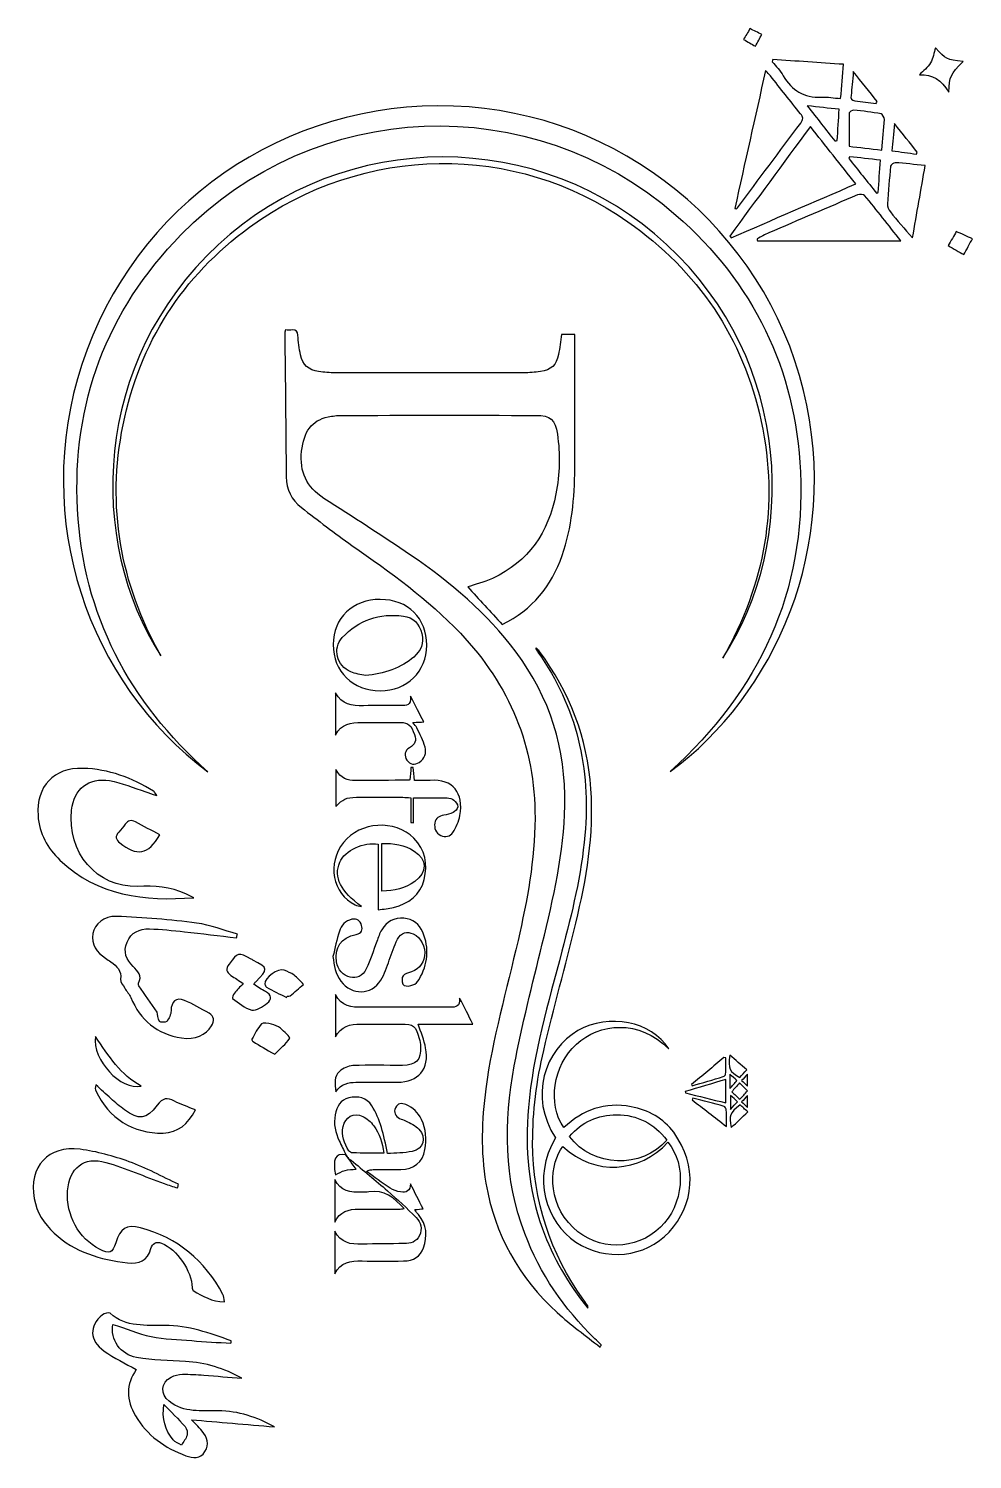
# Model space of a CAD drawing. Header units: millimetres. Extents: x -14.6 to 15.1, y -22.7 to 22.3.
import ezdxf

# ---------------------------------------------------------------- set-up
doc = ezdxf.new("R2010")
doc.units = ezdxf.units.MM
doc.header["$MEASUREMENT"] = 0
doc.layers.add('Layer 1', color=7, linetype='Continuous')

msp = doc.modelspace()

# ---------------------------------------------------------------- linework, layer by layer
at = {"layer": 'Layer 1', "color": 250}
for points, knots in [([(8.2619, 21.7632), (8.1436, 21.8305), (8.0137, 21.9044), (7.888, 21.9758), (7.951, 22.0821), (8.0233, 22.2036), (8.0901, 22.3169), (8.2125, 22.2568), (8.3453, 22.1916), (8.4648, 22.1331), (8.4014, 22.0172), (8.3287, 21.8853), (8.2619, 21.7632)], [0, 0, 0, 0, 0.25, 0.25, 0.25, 0.5, 0.5, 0.5, 0.75, 0.75, 0.75, 1, 1, 1, 1]), ([(14.3476, 20.3208), (14.1226, 20.7044), (13.8292, 20.8862), (13.4278, 20.8642), (13.5453, 20.9878), (13.6876, 21.0954), (13.7707, 21.2373), (13.8549, 21.3809), (13.8806, 21.5586), (13.9292, 21.7118), (14.2629, 21.3443), (14.2638, 21.344), (14.8008, 21.2863), (14.3973, 20.8679), (14.3696, 20.811), (14.3476, 20.3208)], [0, 0, 0, 0, 0.2, 0.2, 0.2, 0.4, 0.4, 0.4, 0.6, 0.6, 0.6, 0.8, 0.8, 0.8, 1, 1, 1, 1]), ([(8.8116, 21.3433), (9.5446, 21.2939), (10.2776, 21.2441), (11.0372, 21.193), (11.0069, 20.8423), (10.977, 20.4969), (10.9442, 20.1163), (10.7313, 20.1329), (10.5325, 20.169), (10.3353, 20.1603), (9.7916, 20.1358), (9.4051, 20.3633), (9.1374, 20.8319), (9.0456, 20.993), (8.9095, 21.1287), (8.7937, 21.276), (8.7995, 21.2984), (8.8054, 21.3208), (8.8116, 21.3433)], [0, 0, 0, 0, 0.1666667, 0.1666667, 0.1666667, 0.3333333, 0.3333333, 0.3333333, 0.5, 0.5, 0.5, 0.6666667, 0.6666667, 0.6666667, 0.8333333, 0.8333333, 0.8333333, 1, 1, 1, 1]), ([(7.6125, 16.6562), (7.9321, 18.0903), (8.2518, 19.5244), (8.58, 20.9979), (8.6485, 20.9228), (8.6938, 20.8779), (8.7332, 20.8286), (9.0487, 20.4313), (9.3592, 20.03), (9.68, 19.6373), (9.768, 19.5298), (9.7746, 19.458), (9.6887, 19.3439), (9.0226, 18.4572), (8.3638, 17.5652), (7.7018, 16.6754), (7.691, 16.6604), (7.6736, 16.6504), (7.6595, 16.6384), (7.6437, 16.6442), (7.6283, 16.65), (7.6125, 16.6562)], [0, 0, 0, 0, 0.1428571, 0.1428571, 0.1428571, 0.2857143, 0.2857143, 0.2857143, 0.4285714, 0.4285714, 0.4285714, 0.5714286, 0.5714286, 0.5714286, 0.7142857, 0.7142857, 0.7142857, 0.8571429, 0.8571429, 0.8571429, 1, 1, 1, 1]), ([(12.0606, 19.9618), (11.8357, 19.9897), (11.6111, 20.0183), (11.3861, 20.0449), (11.2836, 20.0574), (11.2575, 20.1075), (11.2711, 20.2104), (11.3006, 20.4367), (11.3155, 20.6646), (11.3429, 20.9643), (11.6143, 20.6239), (11.8543, 20.3242), (12.0938, 20.0237), (12.083, 20.0034), (12.0718, 19.9827), (12.0606, 19.9618)], [0, 0, 0, 0, 0.2, 0.2, 0.2, 0.4, 0.4, 0.4, 0.6, 0.6, 0.6, 0.8, 0.8, 0.8, 1, 1, 1, 1]), ([(-8.9704, -1.0858), (-12.7351, 1.7192), (-14.5328, 6.8392), (-12.9361, 11.7441), (-11.2978, 16.7757), (-6.5542, 20.059), (-1.24, 19.8768), (3.9853, 19.6978), (8.5346, 16.0017), (9.7757, 10.9252), (10.9897, 5.9572), (8.8397, 1.3158), (5.5809, -1.0792), (8.3964, 1.479), (9.847, 4.5846), (9.6773, 8.3551), (9.5312, 11.5955), (8.2025, 14.3123), (5.7607, 16.4453), (1.2019, 20.4283), (-5.6199, 20.1291), (-9.8196, 15.8223), (-12.1561, 13.4264), (-13.2494, 10.5193), (-13.073, 7.182), (-12.897, 3.8524), (-11.4525, 1.1174), (-8.9704, -1.0858)], [0, 0, 0, 0, 0.1111111, 0.1111111, 0.1111111, 0.2222222, 0.2222222, 0.2222222, 0.3333333, 0.3333333, 0.3333333, 0.4444444, 0.4444444, 0.4444444, 0.5555556, 0.5555556, 0.5555556, 0.6666667, 0.6666667, 0.6666667, 0.7777778, 0.7777778, 0.7777778, 0.8888889, 0.8888889, 0.8888889, 1, 1, 1, 1]), ([(10.7647, 18.7786), (10.4879, 19.1306), (10.211, 19.4821), (9.8939, 19.8852), (10.2563, 19.8458), (10.5526, 19.8138), (10.8976, 19.7765), (10.8772, 19.4494), (10.8573, 19.1202), (10.8373, 18.7906), (10.8133, 18.7865), (10.7892, 18.7828), (10.7647, 18.7786)], [0, 0, 0, 0, 0.25, 0.25, 0.25, 0.5, 0.5, 0.5, 0.75, 0.75, 0.75, 1, 1, 1, 1]), ([(12.243, 18.4937), (11.8737, 18.5356), (11.5266, 18.5746), (11.21, 18.6107), (11.21, 18.9748), (11.2057, 19.3172), (11.2162, 19.6597), (11.2174, 19.692), (11.3108, 19.7522), (11.356, 19.7476), (11.6445, 19.7195), (11.9325, 19.6837), (12.2174, 19.6306), (12.2625, 19.6219), (12.3219, 19.5127), (12.3194, 19.4525), (12.3049, 19.1437), (12.2721, 18.8357), (12.243, 18.4937)], [0, 0, 0, 0, 0.1666667, 0.1666667, 0.1666667, 0.3333333, 0.3333333, 0.3333333, 0.5, 0.5, 0.5, 0.6666667, 0.6666667, 0.6666667, 0.8333333, 0.8333333, 0.8333333, 1, 1, 1, 1]), ([(-10.4524, 2.5681), (-12.7693, 6.1739), (-12.6252, 11.8219), (-8.6447, 15.5098), (-4.667, 19.1953), (1.5088, 19.1945), (5.4675, 15.5181), (9.4626, 11.8082), (9.612, 6.1279), (7.2319, 2.4868), (8.5618, 4.8245), (9.0093, 7.312), (8.4427, 9.9457), (7.8749, 12.5865), (6.4537, 14.6822), (4.2479, 16.2374), (0.7032, 18.7366), (-4.0697, 18.6815), (-7.6563, 16.0644), (-9.7803, 14.5144), (-11.1152, 12.4183), (-11.639, 9.8395), (-12.16, 7.2759), (-11.7296, 4.8499), (-10.4524, 2.5681)], [0, 0, 0, 0, 0.125, 0.125, 0.125, 0.25, 0.25, 0.25, 0.375, 0.375, 0.375, 0.5, 0.5, 0.5, 0.625, 0.625, 0.625, 0.75, 0.75, 0.75, 0.875, 0.875, 0.875, 1, 1, 1, 1]), ([(7.4523, 15.7833), (8.2894, 16.9223), (9.127, 18.0608), (9.9904, 19.235), (10.4765, 18.6212), (10.9418, 18.0334), (11.4216, 17.427), (10.0991, 16.8555), (8.7983, 16.293), (7.4975, 15.7306), (7.4825, 15.7484), (7.4672, 15.7659), (7.4523, 15.7833)], [0, 0, 0, 0, 0.25, 0.25, 0.25, 0.5, 0.5, 0.5, 0.75, 0.75, 0.75, 1, 1, 1, 1]), ([(13.3312, 18.365), (13.0826, 18.399), (12.8344, 18.4331), (12.557, 18.4709), (12.5836, 18.7452), (12.6089, 19.0058), (12.6405, 19.3271), (12.9007, 18.9996), (13.1278, 18.7132), (13.3552, 18.4272), (13.3473, 18.4065), (13.3395, 18.3857), (13.3312, 18.365)], [0, 0, 0, 0, 0.25, 0.25, 0.25, 0.5, 0.5, 0.5, 0.75, 0.75, 0.75, 1, 1, 1, 1]), ([(11.2281, 18.2835), (11.5394, 18.2482), (11.8506, 18.2126), (12.1961, 18.1727), (12.1719, 17.8282), (12.1486, 17.4945), (12.1258, 17.1604), (12.11, 17.15), (12.0951, 17.1395), (12.0798, 17.1292), (11.7855, 17.4962), (11.4912, 17.8627), (11.1974, 18.2295), (11.2072, 18.2474), (11.2177, 18.2657), (11.2281, 18.2835)], [0, 0, 0, 0, 0.2, 0.2, 0.2, 0.4, 0.4, 0.4, 0.6, 0.6, 0.6, 0.8, 0.8, 0.8, 1, 1, 1, 1]), ([(13.6048, 18.0048), (13.4711, 17.2399), (13.3433, 16.5048), (13.2072, 15.7261), (12.9498, 16.0241), (12.7223, 16.2773), (12.5086, 16.5422), (12.4542, 16.6098), (12.4131, 16.7144), (12.4177, 16.7995), (12.4393, 17.1962), (12.4746, 17.5923), (12.5181, 17.9874), (12.5231, 18.0294), (12.6156, 18.0962), (12.6642, 18.0928), (12.966, 18.0742), (13.267, 18.0385), (13.6048, 18.0048)], [0, 0, 0, 0, 0.1666667, 0.1666667, 0.1666667, 0.3333333, 0.3333333, 0.3333333, 0.5, 0.5, 0.5, 0.6666667, 0.6666667, 0.6666667, 0.8333333, 0.8333333, 0.8333333, 1, 1, 1, 1]), ([(12.8342, 15.6373), (12.8342, 15.6373), (8.3273, 15.6373), (8.3273, 15.6373), (8.3235, 15.6575), (8.3199, 15.6783), (8.3166, 15.6987), (8.439, 15.7609), (8.5582, 15.8298), (8.6839, 15.8842), (9.614, 16.2856), (10.5439, 16.6861), (11.4769, 17.0796), (11.5405, 17.1061), (11.6666, 17.1049), (11.6998, 17.0642), (12.0809, 16.5998), (12.4495, 16.1253), (12.8342, 15.6373)], [0, 0, 0, 0, 0.1666667, 0.1666667, 0.1666667, 0.3333333, 0.3333333, 0.3333333, 0.5, 0.5, 0.5, 0.6666667, 0.6666667, 0.6666667, 0.8333333, 0.8333333, 0.8333333, 1, 1, 1, 1]), ([(14.3304, 15.4819), (14.4138, 15.6289), (14.5076, 15.7936), (14.5839, 15.9281), (14.7483, 15.853), (14.9306, 15.7696), (15.09, 15.6969), (15.0091, 15.548), (14.9048, 15.3562), (14.8189, 15.1989), (14.6711, 15.2844), (14.4902, 15.3894), (14.3304, 15.4819)], [0, 0, 0, 0, 0.25, 0.25, 0.25, 0.5, 0.5, 0.5, 0.75, 0.75, 0.75, 1, 1, 1, 1]), ([(-6.5327, 12.8263), (-6.4521, 12.8263), (-6.379, 12.8213), (-6.3073, 12.8276), (-6.1815, 12.8379), (-6.1487, 12.779), (-6.14, 12.6615), (-6.1242, 12.4532), (-6.0959, 12.2448), (-6.0565, 12.0394), (-5.9968, 11.7293), (-5.7938, 11.5599), (-5.4862, 11.5188), (-5.3128, 11.4955), (-5.1363, 11.4789), (-4.9612, 11.4789), (-2.9846, 11.4765), (-1.0084, 11.4765), (0.9677, 11.4789), (1.1429, 11.4789), (1.3193, 11.4952), (1.4928, 11.518), (1.8298, 11.562), (2.0012, 11.721), (2.0644, 12.0547), (2.1038, 12.2597), (2.1242, 12.4681), (2.1549, 12.6893), (2.1549, 12.6893), (2.5787, 12.6893), (2.5787, 12.6893), (2.5787, 12.6893), (2.5787, 12.464), (2.5787, 12.464), (2.5787, 11.1311), (2.5874, 9.7979), (2.5758, 8.4651), (2.5674, 7.5365), (2.4899, 6.6155), (2.181, 5.7285), (1.8431, 4.7593), (1.2434, 4.0205), (0.2925, 3.5527), (-0.0758, 3.9545), (-0.4448, 4.3567), (-0.7909, 4.734), (-0.578, 4.8071), (-0.2845, 4.8813), (-0.0134, 5.0059), (1.1288, 5.5306), (1.749, 6.4598), (1.9846, 7.6669), (2.1058, 8.2883), (2.1234, 8.9163), (2.0283, 9.5434), (1.9572, 10.0088), (1.8153, 10.1362), (1.3438, 10.137), (-0.6934, 10.1416), (-2.7305, 10.1403), (-4.7673, 10.1375), (-4.9084, 10.1375), (-5.0517, 10.1192), (-5.1899, 10.0893), (-5.7033, 9.9793), (-5.9536, 9.6273), (-6.0209, 9.0076), (-6.0902, 8.3618), (-5.8647, 7.8757), (-5.3202, 7.5242), (-4.4062, 6.9327), (-3.4872, 6.3486), (-2.5886, 5.7347), (-1.3371, 4.8801), (-0.1865, 3.9105), (0.7275, 2.6856), (1.7983, 1.251), (2.2948, -0.3636), (2.2657, -2.1484), (2.2411, -3.6344), (1.9025, -5.0663), (1.5543, -6.4992), (1.2437, -7.7785), (0.9175, -9.0565), (0.6713, -10.3486), (0.3327, -12.1272), (0.3485, -13.9001), (1.0018, -15.6238), (1.4845, -16.8973), (2.2337, -17.9936), (3.2104, -18.9382), (3.2735, -18.9988), (3.337, -19.0598), (3.3997, -19.1217), (3.4067, -19.1287), (3.4067, -19.1428), (3.4101, -19.1537), (3.3971, -19.1698), (3.3848, -19.186), (3.3719, -19.2018), (2.9216, -18.8419), (2.4467, -18.509), (2.0254, -18.118), (0.8304, -17.009), (0.0513, -15.6607), (-0.2223, -14.0387), (-0.3896, -13.0487), (-0.3571, -12.0587), (-0.2248, -11.0688), (-0.0131, -9.4841), (0.4327, -7.9503), (0.7897, -6.3975), (1.0807, -5.1307), (1.3189, -3.8572), (1.3255, -2.5506), (1.3372, -0.2881), (0.5227, 1.64), (-1.0246, 3.2762), (-2.0407, 4.3509), (-3.2366, 5.1993), (-4.4382, 6.0444), (-4.9798, 6.425), (-5.5049, 6.8306), (-6.0279, 7.2365), (-6.3384, 7.4777), (-6.499, 7.8076), (-6.5036, 8.204), (-6.5202, 9.7124), (-6.5352, 11.2204), (-6.5501, 12.7284), (-6.5505, 12.7483), (-6.5431, 12.7678), (-6.5327, 12.8263)], [0, 0, 0, 0, 0.0227273, 0.0227273, 0.0227273, 0.0454545, 0.0454545, 0.0454545, 0.0681818, 0.0681818, 0.0681818, 0.0909091, 0.0909091, 0.0909091, 0.1136364, 0.1136364, 0.1136364, 0.1363636, 0.1363636, 0.1363636, 0.1590909, 0.1590909, 0.1590909, 0.1818182, 0.1818182, 0.1818182, 0.2045455, 0.2045455, 0.2045455, 0.2272727, 0.2272727, 0.2272727, 0.25, 0.25, 0.25, 0.2727273, 0.2727273, 0.2727273, 0.2954545, 0.2954545, 0.2954545, 0.3181818, 0.3181818, 0.3181818, 0.3409091, 0.3409091, 0.3409091, 0.3636364, 0.3636364, 0.3636364, 0.3863636, 0.3863636, 0.3863636, 0.4090909, 0.4090909, 0.4090909, 0.4318182, 0.4318182, 0.4318182, 0.4545455, 0.4545455, 0.4545455, 0.4772727, 0.4772727, 0.4772727, 0.5, 0.5, 0.5, 0.5227273, 0.5227273, 0.5227273, 0.5454545, 0.5454545, 0.5454545, 0.5681818, 0.5681818, 0.5681818, 0.5909091, 0.5909091, 0.5909091, 0.6136364, 0.6136364, 0.6136364, 0.6363636, 0.6363636, 0.6363636, 0.6590909, 0.6590909, 0.6590909, 0.6818182, 0.6818182, 0.6818182, 0.7045455, 0.7045455, 0.7045455, 0.7272727, 0.7272727, 0.7272727, 0.75, 0.75, 0.75, 0.7727273, 0.7727273, 0.7727273, 0.7954545, 0.7954545, 0.7954545, 0.8181818, 0.8181818, 0.8181818, 0.8409091, 0.8409091, 0.8409091, 0.8636364, 0.8636364, 0.8636364, 0.8863636, 0.8863636, 0.8863636, 0.9090909, 0.9090909, 0.9090909, 0.9318182, 0.9318182, 0.9318182, 0.9545455, 0.9545455, 0.9545455, 0.9772727, 0.9772727, 0.9772727, 1, 1, 1, 1]), ([(-3.5437, 4.3408), (-2.6758, 4.3391), (-2.0781, 3.7488), (-2.0826, 2.8984), (-2.0877, 2.0698), (-2.7015, 1.4672), (-3.5442, 1.4634), (-4.4054, 1.4601), (-5.0338, 2.0757), (-5.0271, 2.9183), (-5.0205, 3.7617), (-4.4153, 4.342), (-3.5437, 4.3408)], [0, 0, 0, 0, 0.25, 0.25, 0.25, 0.5, 0.5, 0.5, 0.75, 0.75, 0.75, 1, 1, 1, 1]), ([(-4.0077, 1.9457), (-3.4673, 1.9785), (-2.8418, 2.2076), (-2.4919, 2.5273), (-2.2724, 2.7278), (-2.1553, 2.9648), (-2.2363, 3.269), (-2.3176, 3.5716), (-2.5069, 3.7775), (-2.8182, 3.8186), (-3.5698, 3.9182), (-4.2286, 3.6937), (-4.742, 3.1395), (-5.06, 2.7958), (-4.9097, 2.2516), (-4.4743, 2.0587), (-4.3302, 1.9948), (-4.1639, 1.9818), (-4.0077, 1.9457)], [0, 0, 0, 0, 0.1666667, 0.1666667, 0.1666667, 0.3333333, 0.3333333, 0.3333333, 0.5, 0.5, 0.5, 0.6666667, 0.6666667, 0.6666667, 0.8333333, 0.8333333, 0.8333333, 1, 1, 1, 1]), ([(2.9851, -17.9746), (2.3579, -17.2018), (1.8851, -16.3811), (1.5577, -15.4763), (1.1094, -14.2389), (1.0089, -12.9617), (1.1176, -11.6605), (1.2588, -9.9737), (1.7432, -8.3598), (2.172, -6.734), (2.4895, -5.5315), (2.7833, -4.3248), (2.8958, -3.0809), (3.0851, -0.9831), (2.6398, 0.9478), (1.4174, 2.682), (1.3941, 2.7149), (1.3726, 2.7489), (1.3514, 2.7829), (1.3493, 2.7862), (1.3542, 2.7942), (1.3613, 2.8157), (1.3995, 2.7733), (1.4352, 2.7389), (1.4647, 2.6999), (2.4293, 1.4185), (2.9685, -0.0197), (3.0843, -1.6223), (3.1881, -3.0643), (2.9469, -4.4655), (2.6078, -5.8549), (2.2812, -7.193), (1.9184, -8.5229), (1.5992, -9.8623), (1.3713, -10.8175), (1.2472, -11.7891), (1.2509, -12.7754), (1.2575, -14.598), (1.805, -16.2434), (2.8577, -17.7256), (2.9004, -17.7862), (2.9427, -17.8468), (2.9846, -17.9082), (2.9876, -17.9124), (2.9851, -17.9202), (2.9851, -17.9746)], [0, 0, 0, 0, 0.0666667, 0.0666667, 0.0666667, 0.1333333, 0.1333333, 0.1333333, 0.2, 0.2, 0.2, 0.2666667, 0.2666667, 0.2666667, 0.3333333, 0.3333333, 0.3333333, 0.4, 0.4, 0.4, 0.4666667, 0.4666667, 0.4666667, 0.5333333, 0.5333333, 0.5333333, 0.6, 0.6, 0.6, 0.6666667, 0.6666667, 0.6666667, 0.7333333, 0.7333333, 0.7333333, 0.8, 0.8, 0.8, 0.8666667, 0.8666667, 0.8666667, 0.9333333, 0.9333333, 0.9333333, 1, 1, 1, 1]), ([(-4.9494, 0.0722), (-4.9494, 0.0722), (-4.9494, 1.4013), (-4.9494, 1.4013), (-4.7643, 1.0203), (-4.4326, 0.985), (-4.0707, 0.9946), (-3.6779, 1.0044), (-3.2853, 0.9978), (-2.893, 0.9962), (-2.727, 0.9954), (-2.5659, 0.9966), (-2.5892, 1.2901), (-2.4332, 0.9829), (-2.3083, 0.7376), (-2.1784, 0.4827), (-2.2692, 0.4786), (-2.3734, 0.474), (-2.5178, 0.4674), (-2.4672, 0.3972), (-2.4224, 0.3515), (-2.3971, 0.2972), (-2.3037, 0.098), (-2.1933, -0.0984), (-2.1344, -0.3084), (-2.0825, -0.4923), (-2.1475, -0.6728), (-2.3173, -0.789), (-2.4597, -0.8862), (-2.6208, -0.8534), (-2.7084, -0.7201), (-2.7981, -0.5836), (-2.7781, -0.4097), (-2.6295, -0.3329), (-2.4395, -0.234), (-2.405, -0.1022), (-2.4676, 0.0842), (-2.5672, 0.3803), (-2.6623, 0.4657), (-2.906, 0.4657), (-3.3123, 0.4661), (-3.7183, 0.4612), (-4.1242, 0.4674), (-4.4663, 0.4727), (-4.7771, 0.4284), (-4.9494, 0.0722)], [0, 0, 0, 0, 0.0666667, 0.0666667, 0.0666667, 0.1333333, 0.1333333, 0.1333333, 0.2, 0.2, 0.2, 0.2666667, 0.2666667, 0.2666667, 0.3333333, 0.3333333, 0.3333333, 0.4, 0.4, 0.4, 0.4666667, 0.4666667, 0.4666667, 0.5333333, 0.5333333, 0.5333333, 0.6, 0.6, 0.6, 0.6666667, 0.6666667, 0.6666667, 0.7333333, 0.7333333, 0.7333333, 0.8, 0.8, 0.8, 0.8666667, 0.8666667, 0.8666667, 0.9333333, 0.9333333, 0.9333333, 1, 1, 1, 1]), ([(-9.411, -5.0514), (-10.9672, -5.1663), (-12.4406, -5.0007), (-13.6257, -3.8729), (-14.0237, -3.494), (-14.2802, -3.0299), (-14.3171, -2.4658), (-14.3782, -1.5435), (-13.8266, -0.952), (-12.901, -0.9778), (-12.0944, -1.0002), (-11.3619, -1.2791), (-10.6774, -1.6938), (-10.657, -1.7058), (-10.6475, -1.7357), (-10.5798, -1.8357), (-10.7455, -1.7789), (-10.836, -1.7466), (-10.9273, -1.7175), (-11.305, -1.5958), (-11.6761, -1.4273), (-12.0637, -1.3655), (-12.732, -1.2592), (-13.1782, -1.622), (-13.2592, -2.294), (-13.4156, -3.6052), (-12.4585, -4.7512), (-11.1796, -4.6936), (-10.6596, -4.6699), (-10.1486, -4.7035), (-9.6675, -4.9297), (-9.5821, -4.97), (-9.4965, -5.0107), (-9.411, -5.0514)], [0, 0, 0, 0, 0.0909091, 0.0909091, 0.0909091, 0.1818182, 0.1818182, 0.1818182, 0.2727273, 0.2727273, 0.2727273, 0.3636364, 0.3636364, 0.3636364, 0.4545455, 0.4545455, 0.4545455, 0.5454545, 0.5454545, 0.5454545, 0.6363636, 0.6363636, 0.6363636, 0.7272727, 0.7272727, 0.7272727, 0.8181818, 0.8181818, 0.8181818, 0.9090909, 0.9090909, 0.9090909, 1, 1, 1, 1]), ([(-4.9441, -1.0165), (-4.7909, -1.2984), (-4.5718, -1.359), (-4.3224, -1.3582), (-3.7677, -1.3569), (-3.2132, -1.3556), (-2.6587, -1.3536), (-2.6467, -1.3536), (-2.6347, -1.3449), (-2.6126, -1.3357), (-2.6014, -1.2099), (-2.5902, -1.0792), (-2.5794, -0.9485), (-2.5794, -0.9485), (-2.5051, -0.9485), (-2.5051, -0.9485), (-2.4939, -1.073), (-2.4826, -1.1979), (-2.4686, -1.3582), (-2.3076, -1.3582), (-2.1415, -1.3672), (-1.9767, -1.3565), (-1.2337, -1.3099), (-0.9249, -1.7533), (-1.037, -2.4635), (-1.066, -2.6495), (-1.1594, -2.8341), (-1.2607, -2.9956), (-1.3396, -3.1209), (-1.4944, -3.1625), (-1.6405, -3.0889), (-1.7966, -3.0106), (-1.8572, -2.8702), (-1.8286, -2.6988), (-1.8032, -2.5411), (-1.6862, -2.483), (-1.5447, -2.4531), (-1.4458, -2.4324), (-1.3399, -2.4191), (-1.2549, -2.3717), (-1.1885, -2.3347), (-1.1108, -2.2518), (-1.1084, -2.1863), (-1.1054, -2.1165), (-1.1727, -2.0289), (-1.2329, -1.9771), (-1.2844, -1.9326), (-1.3695, -1.9098), (-1.4401, -1.9085), (-1.7762, -1.9019), (-2.1128, -1.9056), (-2.501, -1.9056), (-2.501, -1.9056), (-2.501, -2.6901), (-2.501, -2.6901), (-2.5292, -2.6884), (-2.5565, -2.6872), (-2.5844, -2.6855), (-2.5844, -2.6855), (-2.5844, -1.901), (-2.5844, -1.901), (-2.6874, -1.8961), (-2.7591, -1.8899), (-2.8317, -1.8899), (-3.3186, -1.889), (-3.8055, -1.8874), (-4.2925, -1.8899), (-4.6183, -1.8919), (-4.7253, -1.9418), (-4.9441, -2.1841), (-4.9441, -2.1841), (-4.9441, -1.0165), (-4.9441, -1.0165)], [0, 0, 0, 0, 0.0416667, 0.0416667, 0.0416667, 0.0833333, 0.0833333, 0.0833333, 0.125, 0.125, 0.125, 0.1666667, 0.1666667, 0.1666667, 0.2083333, 0.2083333, 0.2083333, 0.25, 0.25, 0.25, 0.2916667, 0.2916667, 0.2916667, 0.3333333, 0.3333333, 0.3333333, 0.375, 0.375, 0.375, 0.4166667, 0.4166667, 0.4166667, 0.4583333, 0.4583333, 0.4583333, 0.5, 0.5, 0.5, 0.5416667, 0.5416667, 0.5416667, 0.5833333, 0.5833333, 0.5833333, 0.625, 0.625, 0.625, 0.6666667, 0.6666667, 0.6666667, 0.7083333, 0.7083333, 0.7083333, 0.75, 0.75, 0.75, 0.7916667, 0.7916667, 0.7916667, 0.8333333, 0.8333333, 0.8333333, 0.875, 0.875, 0.875, 0.9166667, 0.9166667, 0.9166667, 0.9583333, 0.9583333, 0.9583333, 1, 1, 1, 1]), ([(-10.4856, -3.0663), (-10.8426, -3.7243), (-11.2095, -3.7417), (-11.7408, -3.3279), (-11.8687, -3.2287), (-11.8994, -3.1149), (-11.7748, -2.9842), (-11.7018, -2.907), (-11.6345, -2.824), (-11.571, -2.7384), (-11.4826, -2.6185), (-11.3846, -2.5919), (-11.2493, -2.6662), (-10.9974, -2.8049), (-10.7404, -2.934), (-10.4856, -3.0663)], [0, 0, 0, 0, 0.2, 0.2, 0.2, 0.4, 0.4, 0.4, 0.6, 0.6, 0.6, 0.8, 0.8, 0.8, 1, 1, 1, 1]), ([(-3.613, -5.4312), (-3.613, -5.4312), (-3.613, -3.3699), (-3.613, -3.3699), (-4.048, -3.2707), (-4.6669, -3.5653), (-4.8216, -3.9356), (-5.0192, -4.4051), (-4.7843, -4.8645), (-4.1385, -5.3286), (-4.2053, -5.312), (-4.2779, -5.307), (-4.3381, -5.2775), (-5.0495, -4.9305), (-5.2293, -3.966), (-4.7066, -3.313), (-4.177, -2.6505), (-3.0862, -2.5804), (-2.4856, -3.1793), (-2.122, -3.5417), (-2.046, -3.9933), (-2.1635, -4.4748), (-2.2859, -4.975), (-2.6545, -5.2332), (-3.1265, -5.3601), (-3.2742, -5.4005), (-3.4311, -5.4058), (-3.613, -5.4312)], [0, 0, 0, 0, 0.1111111, 0.1111111, 0.1111111, 0.2222222, 0.2222222, 0.2222222, 0.3333333, 0.3333333, 0.3333333, 0.4444444, 0.4444444, 0.4444444, 0.5555556, 0.5555556, 0.5555556, 0.6666667, 0.6666667, 0.6666667, 0.7777778, 0.7777778, 0.7777778, 0.8888889, 0.8888889, 0.8888889, 1, 1, 1, 1]), ([(-3.4926, -4.8442), (-3.1023, -4.8284), (-2.7545, -4.7632), (-2.454, -4.5412), (-2.0639, -4.2527), (-2.0713, -3.8422), (-2.4765, -3.5811), (-2.7811, -3.384), (-3.124, -3.3338), (-3.4926, -3.3404), (-3.4926, -3.3404), (-3.4926, -4.8442), (-3.4926, -4.8442)], [0, 0, 0, 0, 0.25, 0.25, 0.25, 0.5, 0.5, 0.5, 0.75, 0.75, 0.75, 1, 1, 1, 1]), ([(-8.0693, -6.3144), (-8.6155, -6.2501), (-9.1618, -6.1808), (-9.7084, -6.1227), (-10.0758, -6.0832), (-10.4444, -6.0447), (-10.8126, -6.033), (-11.1239, -6.0238), (-11.3845, -6.1405), (-11.5157, -6.4535), (-11.6418, -6.756), (-11.5406, -7.0013), (-11.3235, -7.2189), (-11.1786, -7.3642), (-11.0221, -7.5066), (-11.1546, -7.7435), (-11.1654, -7.7634), (-11.1558, -7.8054), (-11.1408, -7.8274), (-10.9557, -8.0992), (-10.7677, -8.369), (-10.5714, -8.6526), (-10.5536, -8.7335), (-10.5506, -8.8547), (-10.4963, -8.9464), (-10.4751, -8.9825), (-10.2987, -8.985), (-10.2667, -8.9447), (-10.1945, -8.8531), (-10.1318, -8.7265), (-10.1301, -8.6127), (-10.126, -8.323), (-9.9745, -8.1761), (-9.7076, -8.2848), (-9.4395, -8.3943), (-9.1884, -8.5475), (-8.9344, -8.6895), (-8.7592, -8.7871), (-8.7695, -8.9306), (-8.8567, -9.0876), (-9.0186, -9.3769), (-9.3897, -9.5375), (-9.7977, -9.469), (-10.5651, -9.3395), (-11.0998, -8.9148), (-11.397, -8.191), (-11.4401, -8.0859), (-11.5285, -8.0005), (-11.5875, -7.9008), (-11.6402, -7.8107), (-11.7303, -7.7066), (-11.7178, -7.6215), (-11.6771, -7.3471), (-11.8382, -7.2085), (-12.0233, -7.0736), (-12.0781, -7.0333), (-12.1362, -6.9976), (-12.1922, -6.9582), (-12.4625, -6.769), (-12.6579, -6.5353), (-12.5886, -6.1783), (-12.5301, -5.8786), (-12.2458, -5.6246), (-11.8436, -5.6407), (-11.0019, -5.6739), (-10.1597, -5.7433), (-9.3245, -5.8516), (-8.8904, -5.9081), (-8.4698, -6.0782), (-8.0432, -6.1969), (-8.0519, -6.236), (-8.0606, -6.275), (-8.0693, -6.3144)], [0, 0, 0, 0, 0.0416667, 0.0416667, 0.0416667, 0.0833333, 0.0833333, 0.0833333, 0.125, 0.125, 0.125, 0.1666667, 0.1666667, 0.1666667, 0.2083333, 0.2083333, 0.2083333, 0.25, 0.25, 0.25, 0.2916667, 0.2916667, 0.2916667, 0.3333333, 0.3333333, 0.3333333, 0.375, 0.375, 0.375, 0.4166667, 0.4166667, 0.4166667, 0.4583333, 0.4583333, 0.4583333, 0.5, 0.5, 0.5, 0.5416667, 0.5416667, 0.5416667, 0.5833333, 0.5833333, 0.5833333, 0.625, 0.625, 0.625, 0.6666667, 0.6666667, 0.6666667, 0.7083333, 0.7083333, 0.7083333, 0.75, 0.75, 0.75, 0.7916667, 0.7916667, 0.7916667, 0.8333333, 0.8333333, 0.8333333, 0.875, 0.875, 0.875, 0.9166667, 0.9166667, 0.9166667, 0.9583333, 0.9583333, 0.9583333, 1, 1, 1, 1]), ([(-5.0336, -6.9042), (-4.9689, -6.6373), (-4.9178, -6.3659), (-4.8336, -6.1056), (-4.7738, -5.9209), (-4.641, -5.7793), (-4.4377, -5.732), (-4.2761, -5.6943), (-4.172, -5.7714), (-4.1342, -5.9217), (-4.0981, -6.0649), (-4.1193, -6.1678), (-4.3089, -6.2081), (-4.7817, -6.309), (-4.9905, -6.6207), (-4.9237, -7.0752), (-4.8892, -7.3093), (-4.7119, -7.5069), (-4.4895, -7.5583), (-4.3065, -7.6012), (-4.101, -7.5214), (-3.9889, -7.2956), (-3.8523, -7.0196), (-3.7656, -6.7195), (-3.6552, -6.4302), (-3.6066, -6.3053), (-3.5667, -6.1733), (-3.4979, -6.0595), (-3.3414, -5.8022), (-3.1098, -5.6744), (-2.801, -5.6989), (-2.5129, -5.7212), (-2.3158, -5.8839), (-2.2104, -6.1314), (-1.9928, -6.6427), (-2.0431, -7.1475), (-2.3253, -7.6248), (-2.3677, -7.6969), (-2.4398, -7.7705), (-2.5153, -7.7991), (-2.6014, -7.8323), (-2.7258, -7.851), (-2.7964, -7.8107), (-2.8491, -7.7805), (-2.8757, -7.6372), (-2.8533, -7.5621), (-2.8337, -7.4977), (-2.7358, -7.4309), (-2.6611, -7.4135), (-2.3718, -7.3454), (-2.1904, -7.1674), (-2.1539, -6.8818), (-2.1157, -6.5879), (-2.258, -6.3107), (-2.5079, -6.1903), (-2.6964, -6.0998), (-2.894, -6.1491), (-3.0052, -6.3613), (-3.1135, -6.568), (-3.1746, -6.7992), (-3.2608, -7.0179), (-3.3447, -7.2304), (-3.4074, -7.4575), (-3.5265, -7.6485), (-3.8245, -8.1266), (-4.4464, -8.1329), (-4.7838, -7.6787), (-4.9536, -7.4508), (-5.005, -7.1907), (-5.0336, -6.9042)], [0, 0, 0, 0, 0.0434783, 0.0434783, 0.0434783, 0.0869565, 0.0869565, 0.0869565, 0.1304348, 0.1304348, 0.1304348, 0.173913, 0.173913, 0.173913, 0.2173913, 0.2173913, 0.2173913, 0.2608696, 0.2608696, 0.2608696, 0.3043478, 0.3043478, 0.3043478, 0.3478261, 0.3478261, 0.3478261, 0.3913043, 0.3913043, 0.3913043, 0.4347826, 0.4347826, 0.4347826, 0.4782609, 0.4782609, 0.4782609, 0.5217391, 0.5217391, 0.5217391, 0.5652174, 0.5652174, 0.5652174, 0.6086957, 0.6086957, 0.6086957, 0.6521739, 0.6521739, 0.6521739, 0.6956522, 0.6956522, 0.6956522, 0.7391304, 0.7391304, 0.7391304, 0.7826087, 0.7826087, 0.7826087, 0.826087, 0.826087, 0.826087, 0.8695652, 0.8695652, 0.8695652, 0.9130435, 0.9130435, 0.9130435, 0.9565217, 0.9565217, 0.9565217, 1, 1, 1, 1]), ([(-7.5294, -7.7781), (-7.4028, -7.857), (-7.2845, -7.942), (-7.1571, -8.0085), (-6.9632, -8.1093), (-6.9532, -8.2583), (-7.101, -8.3742), (-7.2417, -8.4837), (-7.4489, -8.6212), (-7.5913, -8.5892), (-7.8095, -8.5402), (-8, -8.3592), (-8.1939, -8.2226), (-8.2084, -8.2126), (-8.1719, -8.0993), (-8.1353, -8.0529), (-8.0582, -7.9545), (-7.9657, -7.8681), (-7.856, -7.7524), (-7.9951, -7.6611), (-8.1209, -7.5801), (-8.2445, -7.4962), (-8.3894, -7.3987), (-8.421, -7.3), (-8.2997, -7.1405), (-8.0163, -6.7678), (-8.0246, -6.7616), (-7.607, -6.9865), (-7.59, -6.9952), (-7.5734, -7.006), (-7.5563, -7.0152), (-7.0616, -7.2829), (-7.0608, -7.2888), (-7.4655, -7.6955), (-7.4854, -7.7154), (-7.5003, -7.7399), (-7.5294, -7.7781)], [0, 0, 0, 0, 0.0833333, 0.0833333, 0.0833333, 0.1666667, 0.1666667, 0.1666667, 0.25, 0.25, 0.25, 0.3333333, 0.3333333, 0.3333333, 0.4166667, 0.4166667, 0.4166667, 0.5, 0.5, 0.5, 0.5833333, 0.5833333, 0.5833333, 0.6666667, 0.6666667, 0.6666667, 0.75, 0.75, 0.75, 0.8333333, 0.8333333, 0.8333333, 0.9166667, 0.9166667, 0.9166667, 1, 1, 1, 1]), ([(-6.4954, -8.1964), (-6.7062, -8.0877), (-6.9187, -7.9806), (-7.1266, -7.8673), (-7.1545, -7.8524), (-7.1761, -7.8042), (-7.1782, -7.7698), (-7.1923, -7.5626), (-6.7598, -7.253), (-6.5713, -7.334), (-6.4646, -7.3796), (-6.3501, -7.4186), (-6.2596, -7.487), (-6.1488, -7.5706), (-6.0595, -7.6821), (-5.9611, -7.7814), (-6.1023, -7.9021), (-6.2426, -8.0238), (-6.3857, -8.1412), (-6.4045, -8.1566), (-6.4422, -8.1488), (-6.4713, -8.1512), (-6.4792, -8.1665), (-6.487, -8.1815), (-6.4954, -8.1964)], [0, 0, 0, 0, 0.125, 0.125, 0.125, 0.25, 0.25, 0.25, 0.375, 0.375, 0.375, 0.5, 0.5, 0.5, 0.625, 0.625, 0.625, 0.75, 0.75, 0.75, 0.875, 0.875, 0.875, 1, 1, 1, 1]), ([(-4.9474, -11.1668), (-4.9639, -10.9003), (-5.008, -10.6737), (-4.8323, -10.5222), (-4.7195, -10.4255), (-4.553, -10.3458), (-4.4073, -10.34), (-3.8873, -10.3184), (-3.3659, -10.3338), (-2.8454, -10.3309), (-2.4099, -10.3284), (-2.2568, -10.169), (-2.2763, -9.7389), (-2.28, -9.6522), (-2.2971, -9.5642), (-2.3203, -9.4804), (-2.434, -9.0699), (-2.4822, -9.0354), (-2.903, -9.0354), (-3.3227, -9.0354), (-3.7424, -9.042), (-4.1612, -9.0333), (-4.4957, -9.0267), (-4.7788, -9.1002), (-4.9594, -9.4368), (-4.9594, -9.4368), (-4.9594, -8.7619), (-4.9594, -8.7619), (-4.9594, -8.7619), (-4.9594, -8.1011), (-4.9594, -8.1011), (-4.7697, -8.4726), (-4.4475, -8.5057), (-4.0927, -8.5024), (-3.1728, -8.4942), (-2.2531, -8.4975), (-1.3329, -8.5016), (-1.1631, -8.5024), (-1.034, -8.4755), (-1.0501, -8.2128), (-0.8962, -8.5124), (-0.7679, -8.7622), (-0.6297, -9.0321), (-0.6297, -9.0321), (-2.3518, -9.0321), (-2.3518, -9.0321), (-2.2659, -9.2998), (-2.163, -9.5351), (-2.117, -9.7818), (-1.9915, -10.4508), (-2.3398, -10.8605), (-3.0114, -10.8626), (-3.4444, -10.8634), (-3.8772, -10.8605), (-4.3102, -10.8639), (-4.5464, -10.865), (-4.7692, -10.9079), (-4.9474, -11.1668)], [0, 0, 0, 0, 0.0526316, 0.0526316, 0.0526316, 0.1052632, 0.1052632, 0.1052632, 0.1578947, 0.1578947, 0.1578947, 0.2105263, 0.2105263, 0.2105263, 0.2631579, 0.2631579, 0.2631579, 0.3157895, 0.3157895, 0.3157895, 0.3684211, 0.3684211, 0.3684211, 0.4210526, 0.4210526, 0.4210526, 0.4736842, 0.4736842, 0.4736842, 0.5263158, 0.5263158, 0.5263158, 0.5789474, 0.5789474, 0.5789474, 0.6315789, 0.6315789, 0.6315789, 0.6842105, 0.6842105, 0.6842105, 0.7368421, 0.7368421, 0.7368421, 0.7894737, 0.7894737, 0.7894737, 0.8421053, 0.8421053, 0.8421053, 0.8947368, 0.8947368, 0.8947368, 0.9473684, 0.9473684, 0.9473684, 1, 1, 1, 1]), ([(-6.8679, -9.982), (-7.1364, -9.8247), (-7.3436, -9.7055), (-7.5482, -9.5823), (-7.5686, -9.5694), (-7.5934, -9.5229), (-7.5855, -9.5088), (-7.4917, -9.3419), (-7.4108, -9.161), (-7.2838, -9.0232), (-7.2364, -8.9713), (-7.0742, -9.0045), (-6.9717, -9.0286), (-6.8704, -9.0531), (-6.7645, -9.0987), (-6.6852, -9.1647), (-6.5711, -9.2593), (-6.3764, -9.452), (-6.3955, -9.4785), (-6.5196, -9.6582), (-6.6914, -9.8047), (-6.8679, -9.982)], [0, 0, 0, 0, 0.1428571, 0.1428571, 0.1428571, 0.2857143, 0.2857143, 0.2857143, 0.4285714, 0.4285714, 0.4285714, 0.5714286, 0.5714286, 0.5714286, 0.7142857, 0.7142857, 0.7142857, 0.8571429, 0.8571429, 0.8571429, 1, 1, 1, 1]), ([(5.5316, -9.8118), (4.5927, -8.8574), (3.3533, -9.0057), (2.6261, -9.6681), (1.8968, -10.3331), (1.7067, -11.5476), (2.2335, -12.2922), (2.8278, -11.724), (3.5281, -11.4837), (4.3462, -11.6318), (4.8961, -11.7315), (5.3751, -12.01), (5.6889, -12.4392), (6.4635, -13.4984), (6.3339, -14.7237), (5.542, -15.5817), (4.8007, -16.3849), (3.523, -16.5152), (2.6112, -15.8951), (1.6831, -15.2646), (1.2049, -13.8844), (1.9741, -12.6168), (1.109, -11.3172), (1.6494, -9.8275), (2.6772, -9.236), (3.6442, -8.6794), (4.9904, -8.943), (5.5316, -9.8118)], [0, 0, 0, 0, 0.1111111, 0.1111111, 0.1111111, 0.2222222, 0.2222222, 0.2222222, 0.3333333, 0.3333333, 0.3333333, 0.4444444, 0.4444444, 0.4444444, 0.5555556, 0.5555556, 0.5555556, 0.6666667, 0.6666667, 0.6666667, 0.7777778, 0.7777778, 0.7777778, 0.8888889, 0.8888889, 0.8888889, 1, 1, 1, 1]), ([(-12.5119, -9.419), (-12.0897, -10.0437), (-11.7129, -10.6373), (-11.07, -10.9809), (-11.7129, -11.1279), (-12.6162, -10.1657), (-12.5119, -9.419)], [0, 0, 0, 0, 0.5, 0.5, 0.5, 1, 1, 1, 1]), ([(6.254, -10.9386), (6.5915, -10.6535), (6.9286, -10.3675), (7.266, -10.0824), (7.266, -10.0824), (7.3274, -10.0955), (7.3274, -10.0955), (7.3274, -10.2653), (7.3312, -10.4351), (7.3241, -10.6044), (7.3228, -10.6331), (7.2826, -10.6755), (7.2519, -10.685), (6.9265, -10.7837), (6.599, -10.8776), (6.2719, -10.9727), (6.266, -10.9614), (6.2603, -10.9499), (6.254, -10.9386)], [0, 0, 0, 0, 0.1666667, 0.1666667, 0.1666667, 0.3333333, 0.3333333, 0.3333333, 0.5, 0.5, 0.5, 0.6666667, 0.6666667, 0.6666667, 0.8333333, 0.8333333, 0.8333333, 1, 1, 1, 1]), ([(7.9889, -10.4696), (7.9063, -10.5617), (7.8391, -10.6364), (7.7727, -10.7103), (7.4477, -10.5418), (7.3966, -10.4331), (7.4534, -10.0064), (7.6352, -10.1637), (7.8055, -10.3106), (7.9889, -10.4696)], [0, 0, 0, 0, 0.3333333, 0.3333333, 0.3333333, 0.6666667, 0.6666667, 0.6666667, 1, 1, 1, 1]), ([(6.0527, -11.1542), (6.4737, -11.0289), (6.8941, -10.904), (7.3316, -10.7744), (7.3316, -10.7744), (7.3316, -11.512), (7.3316, -11.512), (6.8979, -11.4062), (6.477, -11.3032), (6.0565, -11.2004), (6.0565, -11.2004), (6.0527, -11.1542), (6.0527, -11.1542)], [0, 0, 0, 0, 0.25, 0.25, 0.25, 0.5, 0.5, 0.5, 0.75, 0.75, 0.75, 1, 1, 1, 1]), ([(7.6804, -10.8106), (7.6037, -10.896), (7.5439, -10.962), (7.4522, -11.0641), (7.4522, -11.0641), (7.4522, -10.6058), (7.4522, -10.6058), (7.5364, -10.681), (7.5986, -10.737), (7.6804, -10.8106)], [0, 0, 0, 0, 0.3333333, 0.3333333, 0.3333333, 0.6666667, 0.6666667, 0.6666667, 1, 1, 1, 1]), ([(7.8262, -10.8093), (7.888, -10.7429), (7.939, -10.6881), (8.0172, -10.6043), (8.0172, -10.6043), (8.0172, -10.9866), (8.0172, -10.9866), (7.9441, -10.9189), (7.8906, -10.869), (7.8262, -10.8093)], [0, 0, 0, 0, 0.3333333, 0.3333333, 0.3333333, 0.6666667, 0.6666667, 0.6666667, 1, 1, 1, 1]), ([(-9.3628, -11.734), (-9.5997, -12.1855), (-9.9069, -12.4474), (-10.3834, -12.4619), (-11.3145, -12.4902), (-12.1147, -11.9859), (-12.4925, -11.1374), (-12.5148, -11.088), (-12.526, -11.0336), (-12.495, -10.944), (-12.3372, -11.0893), (-12.182, -11.2379), (-12.0209, -11.3794), (-11.8827, -11.5015), (-11.7428, -11.6226), (-11.5951, -11.7327), (-11.1526, -12.0614), (-10.8989, -12.0423), (-10.569, -11.5895), (-10.3976, -11.3537), (-10.2523, -11.3346), (-10.0173, -11.4604), (-9.8227, -11.5642), (-9.6094, -11.6327), (-9.3628, -11.734)], [0, 0, 0, 0, 0.125, 0.125, 0.125, 0.25, 0.25, 0.25, 0.375, 0.375, 0.375, 0.5, 0.5, 0.5, 0.625, 0.625, 0.625, 0.75, 0.75, 0.75, 0.875, 0.875, 0.875, 1, 1, 1, 1]), ([(8.0159, -11.132), (7.9291, -11.2274), (7.8544, -11.3096), (7.7714, -11.4005), (7.6809, -11.3163), (7.6029, -11.244), (7.5165, -11.1635), (7.5958, -11.0722), (7.6692, -10.9879), (7.7577, -10.8859), (7.8431, -10.9672), (7.9224, -11.0427), (8.0159, -11.132)], [0, 0, 0, 0, 0.25, 0.25, 0.25, 0.5, 0.5, 0.5, 0.75, 0.75, 0.75, 1, 1, 1, 1]), ([(-4.6284, -13.1454), (-4.6973, -13.0001), (-4.7658, -12.8548), (-4.8355, -12.7096), (-4.9617, -12.4472), (-5.0207, -12.1769), (-4.9637, -11.8843), (-4.9127, -11.627), (-4.8011, -11.4157), (-4.5317, -11.3526), (-4.2473, -11.2854), (-3.9742, -11.3477), (-3.8123, -11.6025), (-3.6808, -11.8096), (-3.5878, -12.047), (-3.511, -12.2824), (-3.428, -12.5377), (-3.384, -12.8058), (-3.3134, -13.1076), (-3.0607, -13.0881), (-2.795, -13.0943), (-2.5418, -13.0416), (-2.1835, -12.9669), (-2.0761, -12.6103), (-2.3285, -12.3434), (-2.4389, -12.226), (-2.6032, -12.1571), (-2.7477, -12.0732), (-2.8049, -12.04), (-2.8771, -12.0329), (-2.9361, -12.0022), (-3.0765, -11.9292), (-3.1336, -11.8084), (-3.0668, -11.6639), (-3.0009, -11.5208), (-2.8673, -11.5112), (-2.7361, -11.5661), (-2.5152, -11.6577), (-2.3517, -11.8147), (-2.2487, -12.0313), (-2.1039, -12.3364), (-2.0824, -12.661), (-2.1384, -12.9843), (-2.2068, -13.3802), (-2.4908, -13.6062), (-2.8937, -13.6127), (-3.1847, -13.6177), (-3.4761, -13.6136), (-3.7666, -13.6144), (-3.8315, -13.6149), (-3.8962, -13.6203), (-3.9813, -13.6684), (-3.7331, -13.8469), (-3.489, -14.0328), (-3.2333, -14.2001), (-3.1382, -14.2619), (-3.0175, -14.2947), (-2.9042, -14.3163), (-2.7252, -14.3499), (-2.5975, -14.2889), (-2.5941, -14.0602), (-2.4563, -14.3346), (-2.3289, -14.5878), (-2.1977, -14.8476), (-2.2645, -14.8546), (-2.3484, -14.8633), (-2.4612, -14.8745), (-2.4147, -14.9385), (-2.384, -14.9879), (-2.3463, -15.0315), (-2.0711, -15.3474), (-2.062, -15.7068), (-2.1852, -16.0796), (-2.2758, -16.353), (-2.4903, -16.4872), (-2.8182, -16.4905), (-3.2515, -16.495), (-3.6845, -16.5), (-4.117, -16.4896), (-4.4744, -16.4805), (-4.7949, -16.5233), (-4.9742, -16.8968), (-4.9742, -16.8968), (-4.9742, -15.5561), (-4.9742, -15.5561), (-4.7944, -15.9256), (-4.474, -15.972), (-4.119, -15.9625), (-3.6799, -15.9504), (-3.24, -15.9492), (-2.8008, -15.9433), (-2.5945, -15.9409), (-2.4052, -15.8977), (-2.3093, -15.6898), (-2.2134, -15.4811), (-2.2658, -15.2763), (-2.4136, -15.1253), (-2.7011, -14.8318), (-3.0067, -14.5537), (-3.3164, -14.2827), (-3.6916, -13.9543), (-4.0788, -13.6393), (-4.4615, -13.3197), (-4.4864, -13.2985), (-4.5172, -13.2845), (-4.5458, -13.2674), (-4.5732, -13.2267), (-4.601, -13.186), (-4.6284, -13.1454)], [0, 0, 0, 0, 0.0277778, 0.0277778, 0.0277778, 0.0555556, 0.0555556, 0.0555556, 0.0833333, 0.0833333, 0.0833333, 0.1111111, 0.1111111, 0.1111111, 0.1388889, 0.1388889, 0.1388889, 0.1666667, 0.1666667, 0.1666667, 0.1944444, 0.1944444, 0.1944444, 0.2222222, 0.2222222, 0.2222222, 0.25, 0.25, 0.25, 0.2777778, 0.2777778, 0.2777778, 0.3055556, 0.3055556, 0.3055556, 0.3333333, 0.3333333, 0.3333333, 0.3611111, 0.3611111, 0.3611111, 0.3888889, 0.3888889, 0.3888889, 0.4166667, 0.4166667, 0.4166667, 0.4444444, 0.4444444, 0.4444444, 0.4722222, 0.4722222, 0.4722222, 0.5, 0.5, 0.5, 0.5277778, 0.5277778, 0.5277778, 0.5555556, 0.5555556, 0.5555556, 0.5833333, 0.5833333, 0.5833333, 0.6111111, 0.6111111, 0.6111111, 0.6388889, 0.6388889, 0.6388889, 0.6666667, 0.6666667, 0.6666667, 0.6944444, 0.6944444, 0.6944444, 0.7222222, 0.7222222, 0.7222222, 0.75, 0.75, 0.75, 0.7777778, 0.7777778, 0.7777778, 0.8055556, 0.8055556, 0.8055556, 0.8333333, 0.8333333, 0.8333333, 0.8611111, 0.8611111, 0.8611111, 0.8888889, 0.8888889, 0.8888889, 0.9166667, 0.9166667, 0.9166667, 0.9444444, 0.9444444, 0.9444444, 0.9722222, 0.9722222, 0.9722222, 1, 1, 1, 1]), ([(6.2927, -11.3679), (6.6211, -11.4513), (6.9502, -11.5318), (7.2765, -11.6223), (7.3097, -11.6315), (7.3437, -11.7012), (7.3458, -11.7443), (7.3545, -11.8975), (7.3491, -12.0515), (7.3491, -12.2541), (6.9689, -11.9589), (6.6203, -11.688), (6.2712, -11.4169), (6.2786, -11.4006), (6.2857, -11.384), (6.2927, -11.3679)], [0, 0, 0, 0, 0.2, 0.2, 0.2, 0.4, 0.4, 0.4, 0.6, 0.6, 0.6, 0.8, 0.8, 0.8, 1, 1, 1, 1]), ([(7.4984, -12.2917), (7.4296, -11.8936), (7.4457, -11.8529), (7.7803, -11.5715), (7.8529, -11.6396), (7.9276, -11.7097), (8.0222, -11.7985), (7.8434, -11.9667), (7.6765, -12.124), (7.4984, -12.2917)], [0, 0, 0, 0, 0.3333333, 0.3333333, 0.3333333, 0.6666667, 0.6666667, 0.6666667, 1, 1, 1, 1]), ([(7.4796, -11.2774), (7.5584, -11.3497), (7.6203, -11.4057), (7.6975, -11.4759), (7.6303, -11.5523), (7.5713, -11.6195), (7.4796, -11.7237), (7.4796, -11.7237), (7.4796, -11.2774), (7.4796, -11.2774)], [0, 0, 0, 0, 0.3333333, 0.3333333, 0.3333333, 0.6666667, 0.6666667, 0.6666667, 1, 1, 1, 1]), ([(7.8262, -11.4825), (7.888, -11.4162), (7.939, -11.3613), (8.0172, -11.2776), (8.0172, -11.2776), (8.0172, -11.6598), (8.0172, -11.6598), (7.9441, -11.5922), (7.8906, -11.5423), (7.8262, -11.4825)], [0, 0, 0, 0, 0.3333333, 0.3333333, 0.3333333, 0.6666667, 0.6666667, 0.6666667, 1, 1, 1, 1]), ([(-3.4333, -13.0919), (-3.4794, -12.7672), (-3.5666, -12.4776), (-3.7522, -12.2326), (-3.8418, -12.1139), (-3.9651, -12.0006), (-4.0983, -11.937), (-4.376, -11.8038), (-4.657, -11.959), (-4.7156, -12.2559), (-4.7712, -12.5373), (-4.6885, -12.7904), (-4.5312, -13.0208), (-4.508, -13.0544), (-4.4578, -13.0881), (-4.4195, -13.0884), (-4.097, -13.0943), (-3.7737, -13.0919), (-3.4333, -13.0919)], [0, 0, 0, 0, 0.1666667, 0.1666667, 0.1666667, 0.3333333, 0.3333333, 0.3333333, 0.5, 0.5, 0.5, 0.6666667, 0.6666667, 0.6666667, 0.8333333, 0.8333333, 0.8333333, 1, 1, 1, 1]), ([(5.4735, -12.6832), (5.0784, -12.1581), (4.545, -11.8875), (3.8954, -11.885), (3.3051, -11.8829), (2.8013, -12.1133), (2.4123, -12.5683), (3.1312, -13.5474), (4.6907, -13.6034), (5.4735, -12.6832)], [0, 0, 0, 0, 0.3333333, 0.3333333, 0.3333333, 0.6666667, 0.6666667, 0.6666667, 1, 1, 1, 1]), ([(-9.9242, -14.1892), (-10.0666, -14.1447), (-10.2106, -14.1057), (-10.35, -14.0547), (-10.9599, -13.8305), (-11.5571, -13.5632), (-12.1798, -13.3859), (-12.8745, -13.1888), (-13.3341, -13.5611), (-13.3868, -14.2842), (-13.4424, -15.0455), (-13.0373, -15.7851), (-12.3806, -16.1209), (-12.0681, -16.2811), (-11.9809, -16.2467), (-11.873, -15.9196), (-11.7236, -15.4647), (-11.5542, -15.333), (-11.0947, -15.4501), (-9.9172, -15.7506), (-9.0695, -16.4812), (-8.4984, -17.5429), (-8.4689, -17.5986), (-8.4715, -17.6716), (-8.4515, -17.7746), (-8.8413, -17.7808), (-9.1352, -17.5986), (-9.4303, -17.4238), (-9.4551, -17.4093), (-9.4697, -17.3582), (-9.4697, -17.3242), (-9.4709, -16.8174), (-9.9525, -16.1146), (-10.4256, -15.9312), (-10.6037, -15.8623), (-10.7174, -15.9395), (-10.7627, -16.1018), (-10.8702, -16.4899), (-11.1425, -16.5871), (-11.5006, -16.5463), (-12.3561, -16.448), (-13.1609, -16.2205), (-13.8089, -15.6124), (-14.1272, -15.3135), (-14.3597, -14.9662), (-14.4377, -14.5215), (-14.6125, -13.5279), (-13.9974, -12.8381), (-12.9908, -12.9729), (-12.4674, -13.0435), (-11.9448, -13.185), (-11.4476, -13.3652), (-10.9142, -13.5581), (-10.4103, -13.8346), (-9.8935, -14.075), (-9.9034, -14.1128), (-9.9142, -14.1509), (-9.9242, -14.1892)], [0, 0, 0, 0, 0.0526316, 0.0526316, 0.0526316, 0.1052632, 0.1052632, 0.1052632, 0.1578947, 0.1578947, 0.1578947, 0.2105263, 0.2105263, 0.2105263, 0.2631579, 0.2631579, 0.2631579, 0.3157895, 0.3157895, 0.3157895, 0.3684211, 0.3684211, 0.3684211, 0.4210526, 0.4210526, 0.4210526, 0.4736842, 0.4736842, 0.4736842, 0.5263158, 0.5263158, 0.5263158, 0.5789474, 0.5789474, 0.5789474, 0.6315789, 0.6315789, 0.6315789, 0.6842105, 0.6842105, 0.6842105, 0.7368421, 0.7368421, 0.7368421, 0.7894737, 0.7894737, 0.7894737, 0.8421053, 0.8421053, 0.8421053, 0.8947368, 0.8947368, 0.8947368, 0.9473684, 0.9473684, 0.9473684, 1, 1, 1, 1]), ([(5.5047, -12.7525), (4.6313, -13.7151), (3.2109, -13.8268), (2.201, -12.8862), (1.7956, -13.391), (1.6657, -14.62), (2.5244, -15.4389), (3.3018, -16.1798), (4.4989, -16.1728), (5.2748, -15.4256), (5.9973, -14.7299), (6.1132, -13.4478), (5.5047, -12.7525)], [0, 0, 0, 0, 0.25, 0.25, 0.25, 0.5, 0.5, 0.5, 0.75, 0.75, 0.75, 1, 1, 1, 1]), ([(-4.6284, -13.1453), (-4.601, -13.186), (-4.5731, -13.2267), (-4.5458, -13.2674), (-4.4677, -13.3745), (-4.3901, -13.4815), (-4.3046, -13.5994), (-4.4312, -13.6119), (-4.5474, -13.6085), (-4.654, -13.638), (-4.7599, -13.6671), (-4.857, -13.7289), (-4.9575, -13.7766), (-5.0447, -13.2944), (-4.9703, -13.0835), (-4.6284, -13.1453)], [0, 0, 0, 0, 0.2, 0.2, 0.2, 0.4, 0.4, 0.4, 0.6, 0.6, 0.6, 0.8, 0.8, 0.8, 1, 1, 1, 1]), ([(-4.9721, -15.2686), (-4.9721, -15.2686), (-4.9721, -13.927), (-4.9721, -13.927), (-4.7944, -14.2981), (-4.4781, -14.3433), (-4.1277, -14.3201), (-4.0535, -14.3155), (-3.9767, -14.3316), (-3.9054, -14.3176), (-3.4167, -14.2213), (-3.11, -14.509), (-2.788, -14.8406), (-2.8597, -14.8485), (-2.9079, -14.8584), (-2.9564, -14.8584), (-3.3753, -14.8597), (-3.7949, -14.8635), (-4.2141, -14.8576), (-4.5445, -14.853), (-4.8172, -14.9373), (-4.9721, -15.2686)], [0, 0, 0, 0, 0.1428571, 0.1428571, 0.1428571, 0.2857143, 0.2857143, 0.2857143, 0.4285714, 0.4285714, 0.4285714, 0.5714286, 0.5714286, 0.5714286, 0.7142857, 0.7142857, 0.7142857, 0.8571429, 0.8571429, 0.8571429, 1, 1, 1, 1]), ([(-11.2246, -19.9108), (-11.5733, -19.7136), (-11.9286, -19.553), (-12.2362, -19.328), (-12.7069, -18.9831), (-12.7156, -18.5485), (-12.2909, -18.184), (-12.2345, -18.1356), (-12.0863, -18.1032), (-12.0477, -18.138), (-11.5426, -18.5926), (-10.9129, -18.5095), (-10.3231, -18.5182), (-9.5838, -18.529), (-8.9127, -18.7573), (-8.239, -19.0055), (-8.2406, -19.0313), (-8.2428, -19.0574), (-8.2444, -19.0832), (-8.6561, -19.0558), (-9.0684, -19.033), (-9.4792, -18.9993), (-9.9055, -18.9648), (-10.338, -18.9553), (-10.7548, -18.8694), (-11.1669, -18.7843), (-11.5625, -18.6174), (-11.963, -18.488), (-12.0477, -18.9449), (-11.7248, -19.4514), (-11.2131, -19.5315), (-10.7062, -19.6111), (-10.1886, -19.629), (-9.6743, -19.6551), (-9.0446, -19.6871), (-8.4618, -19.8735), (-7.9032, -20.186), (-8.3012, -20.1528), (-8.6989, -20.1175), (-9.0973, -20.0877), (-9.3203, -20.0711), (-9.544, -20.0524), (-9.7669, -20.0586), (-9.8893, -20.0619), (-10.0218, -20.0914), (-10.1293, -20.1482), (-10.4563, -20.3218), (-10.4668, -20.6878), (-10.1881, -20.9099), (-9.7224, -21.2818), (-9.1696, -21.1992), (-8.647, -21.2071), (-8.0074, -21.2171), (-7.4321, -21.4059), (-6.8734, -21.7159), (-7.7587, -21.6392), (-8.6446, -21.562), (-9.4892, -21.4885), (-9.4078, -21.574), (-9.2687, -21.7044), (-9.1489, -21.8496), (-8.9891, -22.0427), (-8.9189, -22.2622), (-9.0621, -22.4946), (-9.2116, -22.7388), (-9.4431, -22.7026), (-9.6598, -22.6242), (-10.3285, -22.3821), (-10.888, -21.9837), (-11.2495, -21.364), (-11.5326, -20.8796), (-11.5617, -20.3711), (-11.2246, -19.9108)], [0, 0, 0, 0, 0.0416667, 0.0416667, 0.0416667, 0.0833333, 0.0833333, 0.0833333, 0.125, 0.125, 0.125, 0.1666667, 0.1666667, 0.1666667, 0.2083333, 0.2083333, 0.2083333, 0.25, 0.25, 0.25, 0.2916667, 0.2916667, 0.2916667, 0.3333333, 0.3333333, 0.3333333, 0.375, 0.375, 0.375, 0.4166667, 0.4166667, 0.4166667, 0.4583333, 0.4583333, 0.4583333, 0.5, 0.5, 0.5, 0.5416667, 0.5416667, 0.5416667, 0.5833333, 0.5833333, 0.5833333, 0.625, 0.625, 0.625, 0.6666667, 0.6666667, 0.6666667, 0.7083333, 0.7083333, 0.7083333, 0.75, 0.75, 0.75, 0.7916667, 0.7916667, 0.7916667, 0.8333333, 0.8333333, 0.8333333, 0.875, 0.875, 0.875, 0.9166667, 0.9166667, 0.9166667, 0.9583333, 0.9583333, 0.9583333, 1, 1, 1, 1]), ([(-10.3567, -21.0082), (-10.4198, -21.4549), (-10.3236, -21.8205), (-10.0604, -22.1265), (-9.9973, -22.2), (-9.891, -22.2361), (-9.8047, -22.2896), (-9.7428, -22.187), (-9.6561, -22.0903), (-9.627, -21.9795), (-9.6058, -21.8974), (-9.6311, -21.7699), (-9.6863, -21.7072), (-9.8985, -21.4649), (-10.1313, -21.2399), (-10.3567, -21.0082)], [0, 0, 0, 0, 0.2, 0.2, 0.2, 0.4, 0.4, 0.4, 0.6, 0.6, 0.6, 0.8, 0.8, 0.8, 1, 1, 1, 1])]:
    msp.add_open_spline(points, degree=3, knots=knots, dxfattribs=at)

doc.saveas('drawing.dxf')
